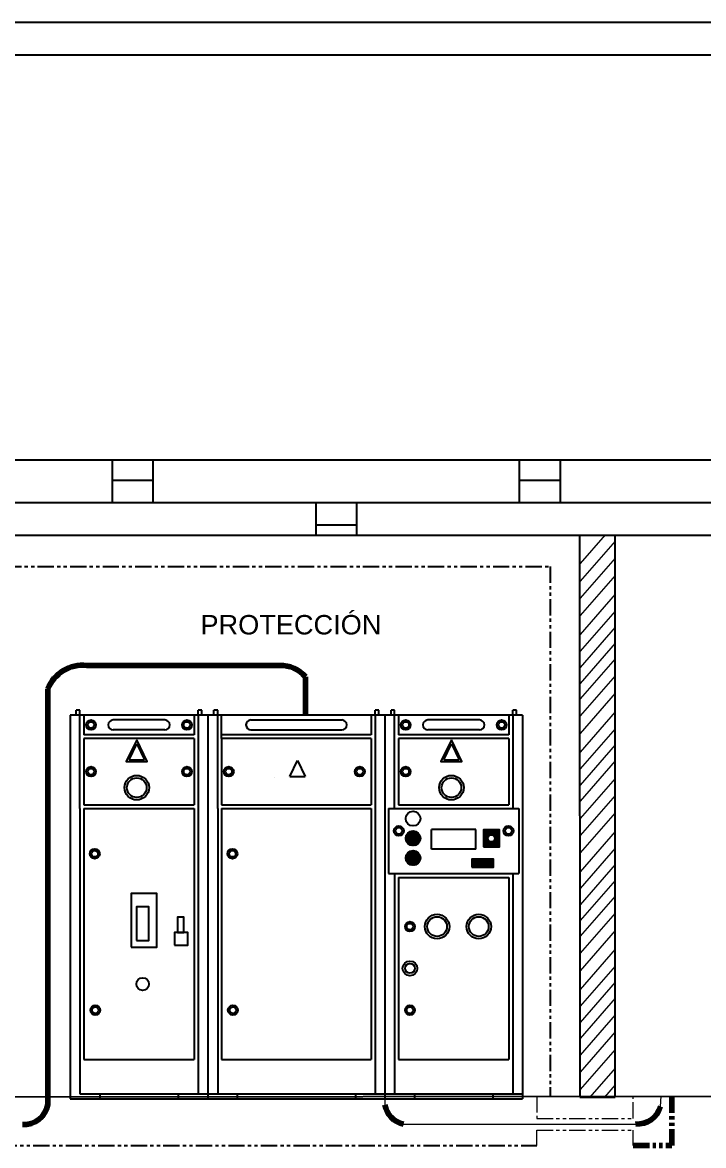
# Paper-space layout 'Plano Corte 2' of a CAD drawing. Header units: millimetres. Extents: x 0 to 420, y 0 to 297.
# Drawn here: x 180.8 to 285.5, y 124.5 to 297 of the extents above; entities that cross this region are included whole.
import ezdxf

# ---------------------------------------------------------------- set-up
doc = ezdxf.new("R2010")
doc.units = ezdxf.units.MM
doc.linetypes.add('PHANTOM', pattern=[2.5, 1.25, -0.25, 0.25, -0.25, 0.25, -0.25])
doc.layers.get('0').update_dxf_attribs({"color": 162})
for name, color, linetype, lineweight in [('CABLEADO', 240, 'Continuous', 20), ('EQUIPO', 4, 'Continuous', 20), ('MUROS', 250, 'Continuous', 0)]:
    doc.layers.add(name, color=color, linetype=linetype, lineweight=lineweight)
doc.layers.add('Media Tensión', color=254, linetype='Continuous')
doc.styles.get("Standard").update_dxf_attribs({"font": 'arial.ttf'})
pattern_1 = [(45, (107.571069, 263.200668), (-0.00685253, 0.00685253), [])]

# ---------------------------------------------------------------- blocks, each defined once
blk = doc.blocks.new('Celda T')
at = {"layer": 'Media Tensión'}
h = blk.add_hatch(dxfattribs=at)
h.set_pattern_fill('_U', color=150, scale=0.009691, angle=45, style=0, pattern_type=0)
h.set_pattern_definition(pattern_1)
h.paths.add_polyline_path([(166.869, 303.443), (166.869, 303.152, 0.414214), (167.015, 303.298, 0.414214)])
h.paths.add_polyline_path([(166.869, 303.443, 0.414214), (166.724, 303.298, 0.414214), (166.869, 303.152)])
h = blk.add_hatch(dxfattribs=at)
h.set_pattern_fill('_U', color=150, scale=0.009691, angle=45, style=0, pattern_type=0)
h.set_pattern_definition(pattern_1)
h.paths.add_polyline_path([(168.569, 303.128), (168.569, 303.466), (168.254, 303.466), (168.254, 303.128)])
h.paths.add_polyline_path([(168.343, 303.297, -1), (168.48, 303.297, -1)], flags=16)
h = blk.add_hatch(dxfattribs=at)
h.set_pattern_fill('_U', color=150, scale=0.009691, angle=45, style=0, pattern_type=0)
h.set_pattern_definition(pattern_1)
h.paths.add_polyline_path([(166.869, 303.055, 0.414214), (166.724, 302.91), (166.869, 302.91)])
h.paths.add_polyline_path([(166.869, 303.055), (166.869, 302.765, 0.414214), (167.015, 302.91, 0.414214)])
h.paths.add_polyline_path([(166.869, 302.91), (166.724, 302.91, 0.414214), (166.869, 302.765)])
h = blk.add_hatch(dxfattribs=at)
h.set_pattern_fill('_U', color=150, scale=0.009691, angle=45, style=0, pattern_type=0)
h.set_pattern_definition(pattern_1)
h.paths.add_polyline_path([(168.029, 302.888), (168.029, 302.73), (168.457, 302.73), (168.457, 302.888)])
at = {"color": 150}
blk.add_line((160.11, 298.166), (169.026, 298.166), dxfattribs=at)
at = {"layer": 'Media Tensión', "color": 150}
for p, q in [((160.304, 305.822), (160.231, 305.822)), ((160.231, 305.725), (160.231, 305.822)), ((160.304, 305.725), (160.304, 305.822)), ((162.703, 305.822), (162.63, 305.822)), ((162.63, 305.725), (162.63, 305.822)), ((162.703, 305.725), (162.703, 305.822)), ((162.945, 305.725), (162.945, 305.822)), ((163.018, 305.822), (162.945, 305.822)), ((163.018, 305.725), (163.018, 305.822)), ((166.119, 305.725), (166.119, 305.822)), ((166.191, 305.822), (166.119, 305.822)), ((166.191, 305.725), (166.191, 305.822)), ((166.506, 305.822), (166.434, 305.822)), ((166.434, 305.725), (166.434, 305.822)), ((166.506, 305.725), (166.506, 305.822)), ((168.905, 305.822), (168.832, 305.822)), ((168.832, 305.725), (168.832, 305.822)), ((168.905, 305.725), (168.905, 305.822)), ((162.824, 305.725), (160.11, 305.725)), ((160.11, 305.725), (160.11, 298.166)), ((160.304, 305.337), (160.304, 305.725)), ((160.377, 305.725), (160.377, 305.337)), ((161.976, 305.628), (160.958, 305.628)), ((162.557, 305.725), (162.557, 305.337)), ((162.63, 305.725), (162.63, 305.337)), ((166.312, 305.725), (162.824, 305.725)), ((162.824, 305.725), (162.824, 298.166)), ((163.018, 303.884), (163.018, 305.725)), ((163.09, 305.265), (163.09, 305.725)), ((163.672, 305.628), (165.465, 305.628)), ((166.046, 305.725), (166.046, 305.337)), ((166.119, 305.725), (166.119, 305.337)), ((169.026, 305.725), (166.312, 305.725)), ((166.312, 305.725), (166.312, 298.166)), ((166.506, 305.337), (166.506, 305.725)), ((166.579, 305.725), (166.579, 305.337)), ((168.178, 305.628), (167.16, 305.628)), ((168.759, 305.725), (168.759, 305.337)), ((168.832, 305.725), (168.832, 305.337)), ((169.026, 305.725), (169.026, 298.166)), ((160.304, 303.884), (160.304, 305.337)), ((162.557, 305.337), (160.377, 305.337)), ((161.976, 305.434), (160.958, 305.434)), ((162.63, 305.337), (162.63, 303.884)), ((166.046, 305.337), (163.09, 305.337)), ((163.672, 305.434), (165.465, 305.434)), ((166.119, 305.337), (166.119, 303.884)), ((166.506, 303.884), (166.506, 305.337)), ((168.759, 305.337), (166.579, 305.337)), ((168.178, 305.434), (167.16, 305.434)), ((168.832, 305.337), (168.832, 303.884)), ((160.377, 305.265), (160.377, 303.957)), ((162.557, 305.265), (160.377, 305.265)), ((161.27, 304.845), (161.423, 305.158)), ((161.423, 305.158), (161.575, 304.845)), ((162.557, 305.265), (162.557, 303.957)), ((163.09, 305.265), (163.09, 303.957)), ((166.046, 305.265), (163.09, 305.265)), ((166.046, 305.265), (166.046, 303.957)), ((168.759, 305.265), (166.579, 305.265)), ((166.579, 305.265), (166.579, 303.957)), ((167.472, 304.845), (167.625, 305.158)), ((167.625, 305.158), (167.778, 304.845)), ((168.759, 305.265), (168.759, 303.957)), ((161.27, 304.845), (161.575, 304.845)), ((164.438, 304.515), (164.591, 304.828)), ((164.591, 304.828), (164.744, 304.515)), ((167.472, 304.845), (167.778, 304.845)), ((161.423, 304.488), (161.423, 304.488)), ((164.136, 304.488), (164.136, 304.488)), ((164.438, 304.515), (164.744, 304.515)), ((160.304, 303.884), (160.304, 298.263)), ((160.377, 303.957), (162.557, 303.957)), ((160.377, 303.884), (160.377, 298.941)), ((160.377, 303.884), (162.557, 303.884)), ((162.557, 303.884), (162.557, 298.941)), ((162.63, 303.884), (162.63, 298.263)), ((163.018, 303.884), (163.018, 298.263)), ((163.09, 303.957), (165.271, 303.957)), ((163.09, 303.884), (163.09, 298.941)), ((163.09, 303.884), (165.271, 303.884)), ((163.866, 303.957), (166.046, 303.957)), ((163.866, 303.884), (166.046, 303.884)), ((166.046, 303.884), (166.046, 298.941)), ((166.119, 303.884), (166.119, 298.263)), ((166.385, 303.884), (168.953, 303.884)), ((166.385, 303.884), (166.385, 302.6)), ((166.579, 303.957), (168.759, 303.957)), ((168.953, 303.884), (168.953, 302.6)), ((167.233, 303.084), (167.233, 303.472)), ((168.105, 303.472), (167.233, 303.472)), ((168.105, 303.084), (168.105, 303.472)), ((168.105, 303.084), (167.233, 303.084)), ((160.304, 302.6), (160.304, 298.263)), ((163.018, 302.6), (163.018, 298.263)), ((166.385, 302.6), (168.953, 302.6)), ((166.506, 302.6), (166.506, 298.263)), ((166.579, 302.527), (166.579, 298.941)), ((166.579, 302.527), (168.759, 302.527)), ((168.759, 302.527), (168.759, 298.941)), ((168.832, 302.6), (168.832, 298.263)), ((160.377, 298.941), (162.557, 298.941)), ((163.09, 298.941), (166.046, 298.941)), ((166.579, 298.941), (168.759, 298.941)), ((160.11, 298.263), (160.11, 298.166)), ((160.304, 298.263), (162.63, 298.263)), ((160.692, 298.263), (160.692, 298.166)), ((162.242, 298.263), (162.242, 298.166)), ((162.242, 298.263), (162.242, 298.166)), ((162.242, 298.263), (162.242, 298.166)), ((162.242, 298.263), (162.242, 298.166)), ((162.63, 298.263), (166.119, 298.263)), ((163.405, 298.263), (163.405, 298.166)), ((165.731, 298.263), (165.731, 298.166)), ((165.731, 298.263), (165.731, 298.166)), ((165.731, 298.263), (165.731, 298.166)), ((165.731, 298.263), (165.731, 298.166)), ((166.119, 298.263), (169.026, 298.263)), ((166.894, 298.263), (166.894, 298.166)), ((168.444, 298.263), (168.444, 298.166))]:
    blk.add_line(p, q, dxfattribs=at)
for points in [[(161.423, 305.236), (161.216, 304.811), (161.63, 304.811)], [(167.625, 305.236), (167.418, 304.811), (167.832, 304.811)], [(168.254, 303.128), (168.569, 303.128), (168.569, 303.466), (168.254, 303.466)], [(168.029, 302.73), (168.457, 302.73), (168.457, 302.888), (168.029, 302.888)], [(161.31, 301.154), (161.819, 301.154), (161.819, 302.207), (161.31, 302.207)], [(161.418, 301.281), (161.659, 301.281), (161.659, 301.949), (161.418, 301.949)], [(162.226, 301.442), (162.352, 301.442), (162.352, 301.741), (162.226, 301.741)], [(162.164, 301.189), (162.429, 301.189), (162.429, 301.442), (162.164, 301.442)]]:
    blk.add_lwpolyline(points, close=True, dxfattribs=at)
for centre, radius in [((160.522, 305.531), 0.0969), ((160.522, 305.531), 0.063), ((162.412, 305.531), 0.0969), ((162.412, 305.531), 0.063), ((166.724, 305.531), 0.0969), ((166.724, 305.531), 0.063), ((168.614, 305.531), 0.0969), ((168.614, 305.531), 0.063), ((160.522, 304.611), 0.0969), ((160.522, 304.611), 0.063), ((162.412, 304.611), 0.0969), ((162.412, 304.611), 0.063), ((163.236, 304.611), 0.0969), ((163.236, 304.611), 0.063), ((165.819, 304.611), 0.0969), ((165.819, 304.611), 0.063), ((166.724, 304.611), 0.0969), ((166.724, 304.611), 0.063), ((161.423, 304.294), 0.242), ((161.423, 304.294), 0.194), ((167.625, 304.294), 0.242), ((167.625, 304.294), 0.194), ((166.869, 303.685), 0.145), ((166.588, 303.443), 0.0969), ((166.588, 303.443), 0.063), ((166.869, 303.298), 0.145), ((168.411, 303.297), 0.0684), ((168.749, 303.443), 0.0969), ((168.749, 303.443), 0.063), ((160.595, 302.992), 0.0969), ((160.595, 302.992), 0.063), ((163.309, 302.992), 0.0969), ((163.309, 302.992), 0.063), ((166.869, 302.91), 0.145), ((167.342, 301.558), 0.242), ((168.164, 301.558), 0.242), ((166.807, 301.558), 0.0969), ((166.807, 301.558), 0.063), ((167.342, 301.558), 0.194), ((168.164, 301.558), 0.194), ((166.807, 300.734), 0.145), ((166.807, 300.734), 0.0969), ((161.539, 300.424), 0.124), ((160.605, 299.911), 0.0969), ((160.605, 299.911), 0.063), ((163.318, 299.911), 0.0969), ((163.318, 299.911), 0.063), ((166.807, 299.911), 0.0969), ((166.807, 299.911), 0.063)]:
    blk.add_circle(centre, radius, dxfattribs=at)
for centre, start, end in [((160.958, 305.531), 90, 270), ((161.976, 305.531), 270, 90), ((163.672, 305.531), 90, 270), ((165.465, 305.531), 270, 90), ((167.16, 305.531), 90, 270), ((168.178, 305.531), 270, 90)]:
    blk.add_arc(centre, 0.0969, start, end, dxfattribs=at)

psp = doc.layouts.new('Plano Corte 2')

# ---------------------------------------------------------------- hatches: boundary and pattern name
at = {"layer": 'MUROS', "linetype": 'ByBlock', "lineweight": -2, "ltscale": 2}
h = psp.add_hatch(dxfattribs=at)
h.set_pattern_fill('BRSTONE', color=256, scale=2.464051)
h.set_pattern_definition([(0, (-481.29, 58), (0, 20.6537), []), (90, (-424.963, 58), (-31.2934, 20.6537), [20.6537, -20.6537]), (90, (-431.22, 58), (-31.2934, 20.6537), [20.6537, -20.6537]), (0, (-424.963, 61.441), (31.29345, 20.6537), [-56.3282, 6.2587]), (0, (-424.963, 64.884), (31.29345, 20.6537), [-56.3282, 6.2587]), (0, (-424.963, 68.326), (31.29345, 20.6537), [-56.3282, 6.2587]), (0, (-424.963, 71.768), (31.29345, 20.6537), [-56.3282, 6.2587]), (0, (-424.963, 75.21), (31.29345, 20.6537), [-56.3282, 6.2587])])
h.paths.add_polyline_path([(355.44, 218.25), (355.44, 229.83), (67.99, 229.83), (67.99, 218.25)])

# ---------------------------------------------------------------- linework, layer by layer
for p, q in [((420, 297), (0, 297)), ((415, 292), (20, 292))]:
    psp.add_line(p, q)
at = {"layer": 'CABLEADO', "linetype": 'ByBlock', "lineweight": 106, "ltscale": 2}
for p, q in [((190.72, 198.23), (220.39, 198.23)), ((224.35, 196.46), (224.35, 190.6)), ((184.75, 130.74), (184.75, 194.65))]:
    psp.add_line(p, q, dxfattribs=at)
at = {"layer": 'CABLEADO', "linetype": 'PHANTOM', "ltscale": 2}
psp.add_line((236.54, 131.66), (236.54, 130.74), dxfattribs=at)
at = {"layer": 'CABLEADO', "ltscale": 2}
for p, q in [((278.9, 130.45), (279.02, 132.03)), ((239.41, 127.75), (275.08, 127.75))]:
    psp.add_line(p, q, dxfattribs=at)
at = {"layer": 'CABLEADO', "linetype": 'ByBlock', "lineweight": 106, "ltscale": 2}
for centre, radius, start, end in [((190.13, 192.46), 5.8, 84.1459, 157.8864), ((220.52, 193.23), 5, 40.1258, 91.5635), ((181.04, 131.44), 3.77, 266.9288, 349.3897), ((240.17, 131.35), 3.68, 189.5603, 258.0793), ((275.28, 131.52), 3.77, 266.9288, 343.4355)]:
    psp.add_arc(centre, radius, start, end, dxfattribs=at)
at = {"layer": 'EQUIPO', "linetype": 'PHANTOM', "lineweight": -2, "ltscale": 2}
for p, q in [((78.17, 213.41), (261.97, 213.41)), ((261.97, 213.41), (261.97, 132.02)), ((172.49, 124.47), (259.89, 124.47))]:
    psp.add_line(p, q, dxfattribs=at)
at = {"layer": 'EQUIPO', "linetype": 'PHANTOM', "ltscale": 2}
for p, q in [((259.89, 132.02), (259.89, 128.63)), ((274.71, 128.63), (274.71, 132.03)), ((259.89, 128.63), (274.71, 128.63)), ((259.89, 124.47), (259.89, 126.81)), ((259.89, 126.81), (274.71, 126.81)), ((274.71, 124.47), (274.71, 126.81))]:
    psp.add_line(p, q, dxfattribs=at)
at = {"layer": 'EQUIPO', "linetype": 'PHANTOM', "lineweight": 106, "ltscale": 2}
for p, q in [((280.66, 124.47), (280.66, 132.03)), ((274.71, 124.47), (280.66, 124.47))]:
    psp.add_line(p, q, dxfattribs=at)
at = {"layer": 'MUROS', "linetype": 'ByBlock', "lineweight": -2, "ltscale": 2}
for p, q in [((67.99, 229.83), (355.44, 229.83)), ((67.99, 218.25), (355.44, 218.25)), ((266.47, 218.25), (266.5, 131.92)), ((271.94, 131.9), (271.94, 218.25)), ((73.6, 131.9), (350.08, 132.08)), ((266.5, 131.92), (271.94, 131.9))]:
    psp.add_line(p, q, dxfattribs=at)
at = {"layer": 'MUROS'}
for p, q in [((270.39, 218.28), (266.58, 213.9)), ((271.94, 217.33), (266.58, 211.16)), ((271.94, 214.71), (266.58, 208.55)), ((271.94, 212.03), (266.58, 205.87)), ((271.94, 209.15), (266.58, 202.99)), ((271.94, 206.58), (266.58, 200.42)), ((271.94, 204.08), (266.58, 197.92)), ((271.94, 201.63), (266.58, 195.47)), ((271.94, 199.24), (266.58, 193.08)), ((271.94, 196.63), (266.58, 190.47)), ((271.94, 193.95), (266.58, 187.79)), ((271.94, 191.07), (266.58, 184.9)), ((271.94, 188.5), (266.58, 182.33)), ((271.94, 186), (266.58, 179.84)), ((271.94, 183.55), (266.58, 177.39)), ((271.94, 180.87), (266.58, 174.71)), ((271.94, 178.26), (266.58, 172.1)), ((271.94, 175.58), (266.58, 169.42)), ((271.94, 172.7), (266.58, 166.53)), ((271.94, 170.13), (266.58, 163.96)), ((271.94, 167.63), (266.58, 161.47)), ((271.94, 165.18), (266.58, 159.02)), ((271.94, 162.79), (266.58, 156.63)), ((271.94, 160.17), (266.58, 154.01)), ((271.94, 157.5), (266.58, 151.33)), ((271.94, 154.61), (266.58, 148.45)), ((271.94, 152.04), (266.58, 145.88)), ((271.94, 149.54), (266.58, 143.38)), ((271.94, 147.1), (266.58, 140.93)), ((271.94, 144.53), (266.58, 138.37)), ((271.94, 141.92), (266.58, 135.75)), ((271.94, 139.24), (266.58, 133.08)), ((271.94, 136.35), (268.07, 131.91)), ((271.94, 133.78), (270.3, 131.9))]:
    psp.add_line(p, q, dxfattribs=at)

# ---------------------------------------------------------------- block references
at = {"layer": 'Media Tensión', "xscale": 7.798266438221079, "yscale": 7.798266438221079, "zscale": 7.798266438221079}
psp.add_blockref('Celda T', (-1060.41, -2193.52), dxfattribs=at)

# ---------------------------------------------------------------- texts
at = {"layer": 'MUROS', "linetype": 'ByBlock', "lineweight": -2, "ltscale": 2, "insert": (208.2, 205.97), "char_height": 2.986, "attachment_point": 1}
psp.add_mtext_dynamic_manual_height_columns('PROTECCIÓN', width=67.5535, gutter_width=14.93, heights=[0], dxfattribs=at)

doc.saveas('drawing.dxf')
